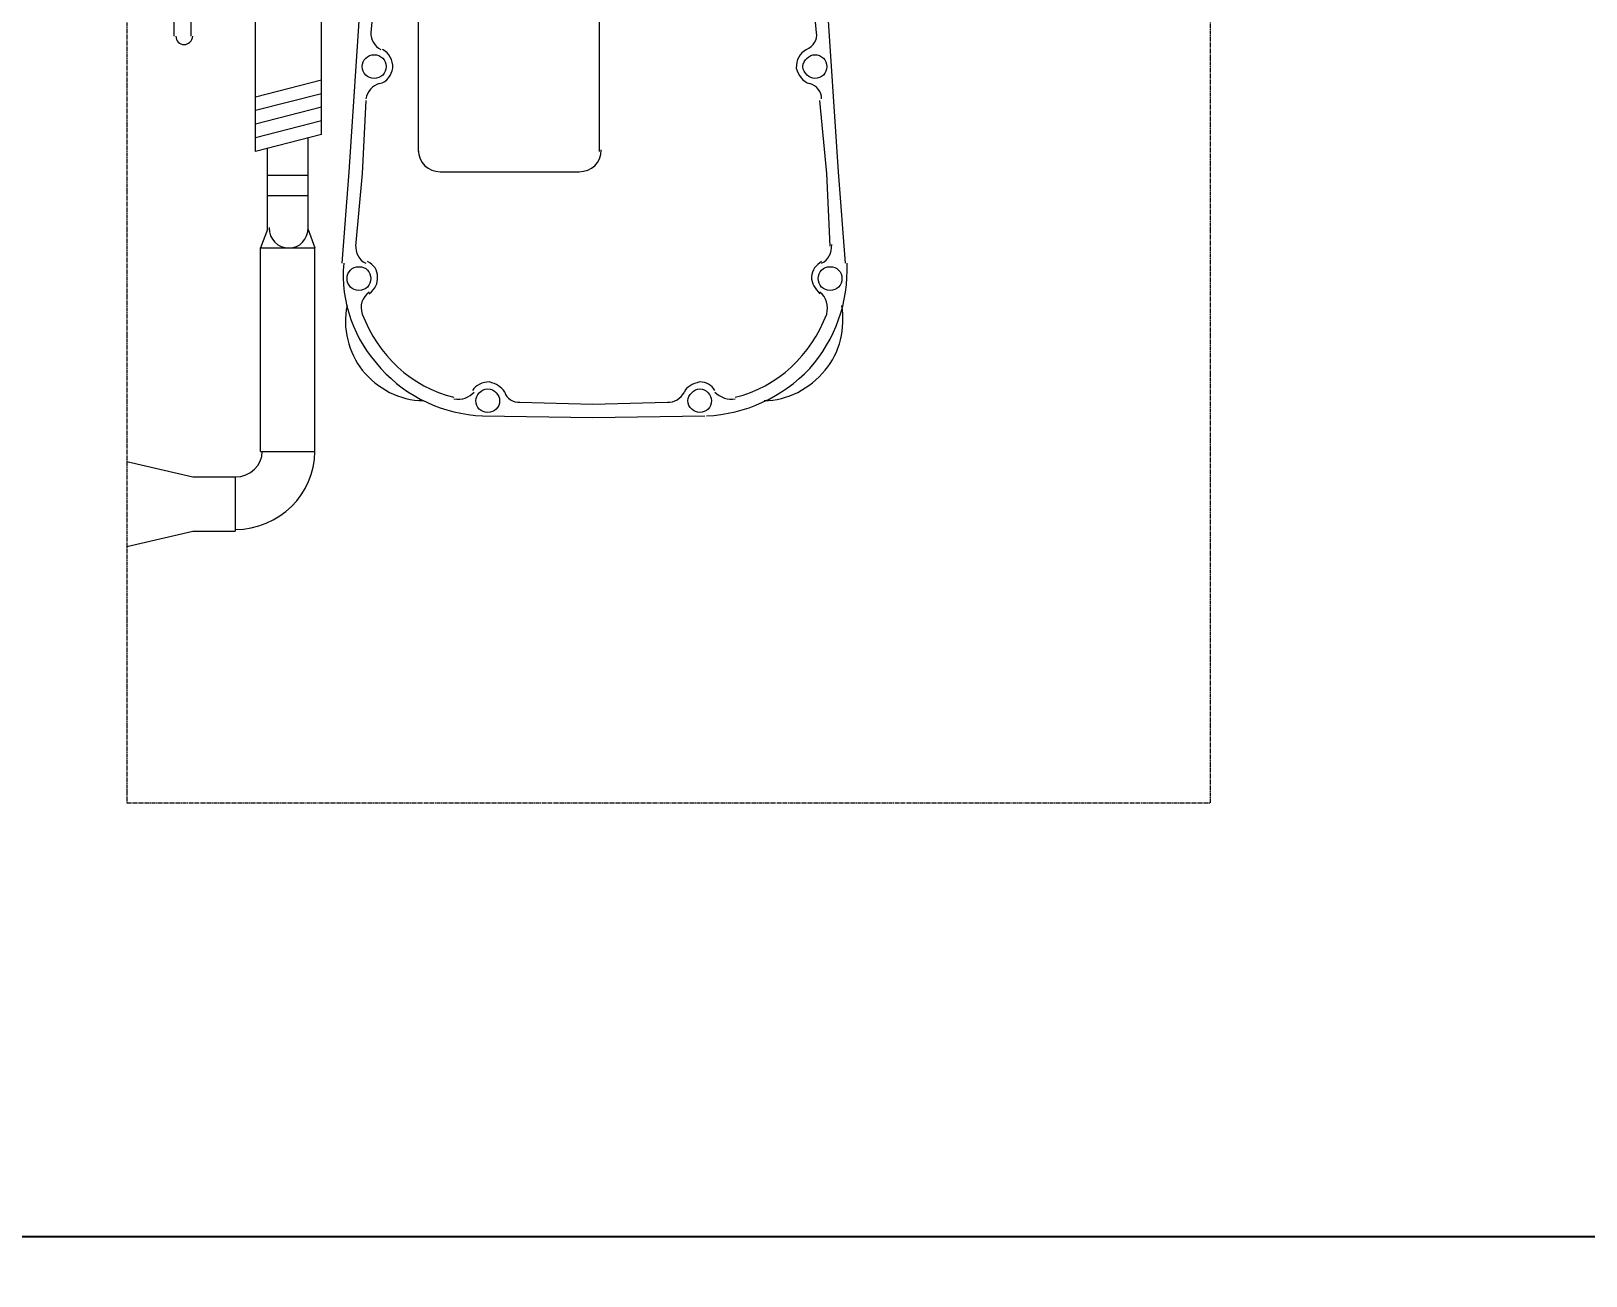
# Model space of a CAD drawing. Header units: millimetres. Extents: x -9013 to 516, y -36629 to 6082.
# Drawn here: x -4301.5 to -3942.8, y 3410.4 to 3697.4 of the extents above; entities that cross this region are included whole.
import ezdxf

# ---------------------------------------------------------------- set-up
doc = ezdxf.new("R2010")
doc.units = ezdxf.units.MM
doc.header["$LTSCALE"] = 0.05
doc.linetypes.add('CENTER', pattern=[50.8, 31.75, -6.35, 6.35, -6.35])
doc.linetypes.add('CENTER2', pattern=[28.575, 19.05, -3.175, 3.175, -3.175])
doc.layers.get('0').update_dxf_attribs({"lineweight": 18})
doc.layers.get('Defpoints').update_dxf_attribs({"color": 140, "lineweight": 18})
doc.layers.add('1', color=7, linetype='Continuous')
doc.layers.add('2CONC', color=4, linetype='Continuous')
doc.layers.add('G-Anno-Std-Cntr', color=1, linetype='CENTER2', lineweight=18)
doc.styles.add('trebuchet_MS', font='trebuc.ttf')
doc.dimstyles.new('MGP', dxfattribs={"dimtxt": 2.5, "dimasz": 2.5, "dimexe": 1.25, "dimexo": 0.625, "dimtad": 1, "dimdec": 0, "dimtxsty": 'trebuchet_MS', "dimcen": 2.5, "dimclrt": 7, "dimadec": 0, "dimazin": 0, "dimtfac": 1, "dimtdec": 0, "dimtmove": 0, "dimatfit": 3, "dimfxl": 1.148294, "dimfxlon": 1, "dimarcsym": 2})

# ---------------------------------------------------------------- blocks, each defined once
blk = doc.blocks.new('*D165')
at = {"color": 0, "lineweight": -2, "transparency": 16777216}
for p, q in [((-4429.46, 3337.16), (-4429.46, 3209.33)), ((-4279.46, 3337.16), (-4279.46, 3209.33)), ((-4404.46, 3222.33), (-4304.46, 3222.33))]:
    blk.add_line(p, q, dxfattribs=at)
at = {"color": 0, "transparency": 16777216}
for points in [[(-4404.46, 3226.5), (-4404.46, 3218.16), (-4429.46, 3222.33)], [(-4304.46, 3226.5), (-4304.46, 3218.16), (-4279.46, 3222.33)]]:
    blk.add_solid(points, dxfattribs=at)
at = {"layer": 'Defpoints', "color": 0, "transparency": 16777216}
for p in [(-4279.46, 3556.16), (-4429.46, 3545.13), (-4279.46, 3222.33)]:
    blk.add_point(p, dxfattribs=at)
at = {"color": 7, "transparency": 16777216, "insert": (-4354.46, 3241.05), "char_height": 25, "attachment_point": 5, "style": 'trebuchet_MS'}
blk.add_mtext('150', dxfattribs=at)
blk = doc.blocks.new('*D166')
at = {"color": 0, "lineweight": -2, "transparency": 16777216}
for p, q in [((-4279.46, 3337.16), (-4279.46, 3209.33)), ((-4029.46, 3337.16), (-4029.46, 3209.33)), ((-4254.46, 3222.33), (-4054.46, 3222.33))]:
    blk.add_line(p, q, dxfattribs=at)
at = {"color": 0, "transparency": 16777216}
for points in [[(-4254.46, 3226.5), (-4254.46, 3218.16), (-4279.46, 3222.33)], [(-4054.46, 3226.5), (-4054.46, 3218.16), (-4029.46, 3222.33)]]:
    blk.add_solid(points, dxfattribs=at)
at = {"layer": 'Defpoints', "color": 0, "transparency": 16777216}
for p in [(-4279.46, 3519.46), (-4029.46, 3519.46), (-4029.46, 3222.33)]:
    blk.add_point(p, dxfattribs=at)
at = {"color": 7, "transparency": 16777216, "insert": (-4154.46, 3241.05), "char_height": 25, "attachment_point": 5, "style": 'trebuchet_MS'}
blk.add_mtext('250', dxfattribs=at)
blk = doc.blocks.new('*D167')
at = {"color": 0, "lineweight": -2, "transparency": 16777216}
for p, q in [((-4029.46, 3337.16), (-4029.46, 3209.33)), ((-3929.83, 3337.16), (-3929.83, 3209.33)), ((-4004.46, 3222.33), (-3954.83, 3222.33))]:
    blk.add_line(p, q, dxfattribs=at)
at = {"color": 0, "transparency": 16777216}
for points in [[(-4004.46, 3226.5), (-4004.46, 3218.16), (-4029.46, 3222.33)], [(-3954.83, 3226.5), (-3954.83, 3218.16), (-3929.83, 3222.33)]]:
    blk.add_solid(points, dxfattribs=at)
at = {"layer": 'Defpoints', "color": 0, "transparency": 16777216}
for p in [(-4029.46, 3531.55), (-3929.83, 3531.55), (-3929.83, 3222.33)]:
    blk.add_point(p, dxfattribs=at)
at = {"color": 7, "transparency": 16777216, "insert": (-3979.64, 3241.05), "char_height": 25, "attachment_point": 5, "style": 'trebuchet_MS'}
blk.add_mtext('100', dxfattribs=at)
blk = doc.blocks.new('*D168')
at = {"color": 0, "lineweight": -2, "transparency": 16777216}
for p, q in [((-4729.46, 3203.83), (-4729.46, 3076)), ((-3814.83, 3203.83), (-3814.83, 3076)), ((-4704.46, 3089), (-3839.83, 3089))]:
    blk.add_line(p, q, dxfattribs=at)
at = {"color": 0, "transparency": 16777216}
for points in [[(-4704.46, 3093.17), (-4704.46, 3084.84), (-4729.46, 3089)], [(-3839.83, 3093.17), (-3839.83, 3084.84), (-3814.83, 3089)]]:
    blk.add_solid(points, dxfattribs=at)
at = {"layer": 'Defpoints', "color": 0, "transparency": 16777216}
for p in [(-4729.46, 3474.03), (-3814.83, 3445.08), (-3814.83, 3089)]:
    blk.add_point(p, dxfattribs=at)
at = {"color": 7, "transparency": 16777216, "insert": (-4272.14, 3107.76), "char_height": 25, "attachment_point": 5, "style": 'trebuchet_MS'}
blk.add_mtext('915', dxfattribs=at)
blk = doc.blocks.new('*D180')
at = {"color": 0, "lineweight": -2, "transparency": 16777216}
for p, q in [((-3625.48, 5169.46), (-3497.65, 5169.46)), ((-3510.65, 5144.46), (-3510.65, 3444.46)), ((-3625.48, 3419.46), (-3497.65, 3419.46))]:
    blk.add_line(p, q, dxfattribs=at)
at = {"color": 0, "transparency": 16777216}
for points in [[(-3514.82, 5144.46), (-3506.48, 5144.46), (-3510.65, 5169.46)], [(-3514.82, 3444.46), (-3506.48, 3444.46), (-3510.65, 3419.46)]]:
    blk.add_solid(points, dxfattribs=at)
at = {"layer": 'Defpoints', "color": 0, "transparency": 16777216}
for p in [(-4174, 5169.46), (-3878.33, 3419.46), (-3510.65, 3419.46)]:
    blk.add_point(p, dxfattribs=at)
at = {"color": 7, "transparency": 16777216, "insert": (-3529.37, 4294.46), "char_height": 25, "attachment_point": 5, "rotation": 90, "style": 'trebuchet_MS'}
blk.add_mtext('1750', dxfattribs=at)
blk = doc.blocks.new('gas meter 1')
at = {"layer": '1', "color": 0, "lineweight": 5}
for points in [[(-6469.25, 2923.79), (-6469.25, 2953.12)], [(-6465.34, 2923.79), (-6465.34, 2953.12)], [(-6426.24, 2933.18), (-6428.98, 2892.51), (-6430.54, 2871.4)], [(-6423.11, 2933.18), (-6423.89, 2924.57)], [(-6321.06, 2924.57), (-6321.84, 2933.18)], [(-6315.97, 2892.51), (-6318.71, 2933.18)], [(-6450.48, 2897.2), (-6450.48, 2928.87)], [(-6435.23, 2901.11), (-6435.23, 2928.87)], [(-6412.95, 2930.44), (-6412.95, 2897.2)], [(-6371.11, 2897.2), (-6371.11, 2930.44)], [(-6435.23, 2913.63), (-6450.48, 2909.72)], [(-6435.23, 2910.5), (-6450.48, 2906.59)], [(-6435.23, 2907.37), (-6450.48, 2903.46)], [(-6425.07, 2908.93), (-6425.85, 2892.12), (-6427.41, 2875.31)], [(-6317.93, 2875.31), (-6318.71, 2892.12), (-6320.28, 2908.93)], [(-6435.23, 2904.24), (-6450.48, 2900.33)], [(-6435.23, 2901.11), (-6450.48, 2897.2)], [(-6438.36, 2879.22), (-6438.36, 2900.33)], [(-6447.75, 2879.22), (-6447.75, 2897.98)], [(-6447.75, 2891.73), (-6438.36, 2891.73)], [(-6407.86, 2892.51), (-6375.8, 2892.51)], [(-6314.41, 2871.4), (-6315.97, 2892.51)], [(-6447.75, 2887.04), (-6438.36, 2887.04)], [(-6389.48, 2839.33), (-6372.67, 2838.94)], [(-6372.67, 2838.94), (-6355.47, 2839.33)], [(-6398.09, 2836.21), (-6372.67, 2835.81), (-6346.86, 2836.21)], [(-6449.31, 2827.99), (-6436.8, 2827.99)], [(-6455.17, 2822.13), (-6455.17, 2809.62)]]:
    blk.add_lwpolyline(points, dxfattribs=at)
at = {"layer": '1', "color": 42, "lineweight": 9}
for points in [[(-6447.75, 2879.22), (-6449.31, 2874.92)], [(-6438.36, 2879.22), (-6436.8, 2874.92)], [(-6449.31, 2827.99), (-6449.31, 2874.92), (-6436.8, 2874.92)], [(-6436.8, 2827.99), (-6436.8, 2874.92)], [(-6480.2, 2825.65), (-6464.95, 2822.13)], [(-6464.95, 2822.13), (-6455.17, 2822.13)], [(-6480.2, 2806.1), (-6464.95, 2809.62)], [(-6464.95, 2809.62), (-6455.17, 2809.62)]]:
    blk.add_lwpolyline(points, dxfattribs=at)
at = {"layer": '1', "color": 0, "lineweight": 5}
for points, knots in [([(-6468.86, 2923.79), (-6468.86, 2922.62), (-6468.08, 2921.84), (-6466.9, 2921.84), (-6466.12, 2921.84), (-6464.95, 2922.62), (-6464.95, 2923.79)], [0, 0, 0, 0, 1, 1, 1, 2, 2, 2, 2]), ([(-6421.94, 2912.84), (-6419.98, 2913.23), (-6419.2, 2914.8), (-6418.81, 2916.36), (-6418.81, 2918.32), (-6419.59, 2919.88), (-6421.16, 2920.66)], [0, 0, 0, 0, 1, 1, 1, 2, 2, 2, 2]), ([(-6323.4, 2920.66), (-6324.97, 2919.88), (-6325.75, 2918.32), (-6325.75, 2916.36), (-6325.36, 2914.8), (-6324.19, 2913.23), (-6322.62, 2912.84)], [0, 0, 0, 0, 1, 1, 1, 2, 2, 2, 2]), ([(-6423.11, 2919.49), (-6424.68, 2919.49), (-6425.85, 2918.32), (-6425.85, 2916.75), (-6425.85, 2915.19), (-6424.68, 2914.02), (-6423.11, 2914.02), (-6421.55, 2914.02), (-6420.37, 2915.19), (-6420.37, 2916.75), (-6420.37, 2918.32), (-6421.55, 2919.49), (-6423.11, 2919.49)], [0, 0, 0, 0, 1, 1, 1, 2, 2, 2, 3, 3, 3, 4, 4, 4, 4]), ([(-6321.45, 2919.49), (-6322.62, 2919.49), (-6324.19, 2918.32), (-6324.19, 2916.75), (-6324.19, 2915.19), (-6322.62, 2914.02), (-6321.45, 2914.02), (-6319.88, 2914.02), (-6318.71, 2915.19), (-6318.71, 2916.75), (-6318.71, 2918.32), (-6319.88, 2919.49), (-6321.45, 2919.49)], [0, 0, 0, 0, 1, 1, 1, 2, 2, 2, 3, 3, 3, 4, 4, 4, 4]), ([(-6447.35, 2879.61), (-6447.35, 2876.87), (-6445.4, 2874.92), (-6442.66, 2874.92), (-6440.32, 2874.92), (-6438.36, 2876.87), (-6438.36, 2879.61)], [0, 0, 0, 0, 1, 1, 1, 2, 2, 2, 2]), ([(-6430.15, 2871.4), (-6430.93, 2862.4), (-6427.8, 2853.8), (-6421.55, 2847.15), (-6415.68, 2840.51), (-6407.08, 2836.6), (-6398.09, 2836.21)], [0, 0, 0, 0, 1, 1, 1, 2, 2, 2, 2]), ([(-6426.63, 2870.61), (-6428.19, 2870.61), (-6429.37, 2869.44), (-6429.37, 2867.88), (-6429.37, 2866.31), (-6428.19, 2865.14), (-6426.63, 2865.14), (-6425.07, 2865.14), (-6423.89, 2866.31), (-6423.89, 2867.88), (-6423.89, 2869.44), (-6425.07, 2870.61), (-6426.63, 2870.61)], [0, 0, 0, 0, 1, 1, 1, 2, 2, 2, 3, 3, 3, 4, 4, 4, 4]), ([(-6424.28, 2864.36), (-6422.72, 2865.53), (-6422.33, 2866.7), (-6422.33, 2868.27), (-6422.33, 2869.83), (-6423.11, 2871.01), (-6424.68, 2871.79)], [0, 0, 0, 0, 1, 1, 1, 2, 2, 2, 2]), ([(-6346.47, 2836.21), (-6337.48, 2836.6), (-6328.88, 2840.51), (-6322.62, 2847.15), (-6316.76, 2853.8), (-6313.63, 2862.4), (-6314.02, 2871.4)], [0, 0, 0, 0, 1, 1, 1, 2, 2, 2, 2]), ([(-6319.88, 2871.79), (-6321.06, 2871.01), (-6322.23, 2869.83), (-6322.23, 2868.27), (-6322.23, 2866.7), (-6321.45, 2865.53), (-6320.28, 2864.36)], [0, 0, 0, 0, 1, 1, 1, 2, 2, 2, 2]), ([(-6317.93, 2870.61), (-6319.49, 2870.61), (-6320.67, 2869.44), (-6320.67, 2867.88), (-6320.67, 2866.31), (-6319.49, 2865.14), (-6317.93, 2865.14), (-6316.37, 2865.14), (-6315.19, 2866.31), (-6315.19, 2867.88), (-6315.19, 2869.44), (-6316.37, 2870.61), (-6317.93, 2870.61)], [0, 0, 0, 0, 1, 1, 1, 2, 2, 2, 3, 3, 3, 4, 4, 4, 4]), ([(-6429.37, 2861.62), (-6430.54, 2856.54), (-6428.98, 2850.67), (-6425.85, 2846.76), (-6422.33, 2842.46), (-6417.25, 2839.72), (-6411.77, 2839.72)], [0, 0, 0, 0, 1, 1, 1, 2, 2, 2, 2]), ([(-6333.18, 2839.72), (-6327.71, 2839.72), (-6322.62, 2842.46), (-6319.1, 2846.76), (-6315.58, 2850.67), (-6314.41, 2856.54), (-6315.19, 2861.62)], [0, 0, 0, 0, 1, 1, 1, 2, 2, 2, 2]), ([(-6393, 2841.68), (-6393.79, 2842.85), (-6394.96, 2843.63), (-6396.52, 2844.03), (-6398.09, 2844.03), (-6399.65, 2843.24), (-6400.43, 2842.07)], [0, 0, 0, 0, 1, 1, 1, 2, 2, 2, 2]), ([(-6396.91, 2842.46), (-6398.48, 2842.46), (-6399.65, 2840.9), (-6399.65, 2839.72), (-6399.65, 2838.16), (-6398.48, 2836.99), (-6396.91, 2836.99), (-6395.35, 2836.99), (-6394.18, 2838.16), (-6394.18, 2839.72), (-6394.18, 2840.9), (-6395.35, 2842.46), (-6396.91, 2842.46)], [0, 0, 0, 0, 1, 1, 1, 2, 2, 2, 3, 3, 3, 4, 4, 4, 4]), ([(-6344.52, 2842.07), (-6345.3, 2843.24), (-6346.47, 2844.03), (-6348.04, 2844.03), (-6349.6, 2843.63), (-6351.17, 2842.85), (-6351.56, 2841.68)], [0, 0, 0, 0, 1, 1, 1, 2, 2, 2, 2]), ([(-6348.04, 2842.46), (-6349.21, 2842.46), (-6350.77, 2840.9), (-6350.77, 2839.72), (-6350.77, 2838.16), (-6349.21, 2836.99), (-6348.04, 2836.99), (-6346.47, 2836.99), (-6345.3, 2838.16), (-6345.3, 2839.72), (-6345.3, 2840.9), (-6346.47, 2842.46), (-6348.04, 2842.46)], [0, 0, 0, 0, 1, 1, 1, 2, 2, 2, 3, 3, 3, 4, 4, 4, 4])]:
    blk.add_open_spline(points, degree=3, knots=knots, dxfattribs=at)
for points in [[(-6423.89, 2924.57), (-6423.89, 2923.01), (-6423.11, 2921.45), (-6421.55, 2920.66)], [(-6323.4, 2920.66), (-6321.84, 2921.45), (-6320.67, 2923.01), (-6321.06, 2924.57)], [(-6421.94, 2912.84), (-6423.5, 2912.45), (-6424.68, 2910.89), (-6425.07, 2909.32)], [(-6319.88, 2909.32), (-6319.88, 2910.89), (-6321.06, 2912.45), (-6322.62, 2912.84)], [(-6412.95, 2897.59), (-6412.95, 2894.47), (-6410.6, 2892.51), (-6407.86, 2892.51)], [(-6375.8, 2892.51), (-6373.06, 2892.51), (-6370.72, 2894.47), (-6370.72, 2897.59)], [(-6427.41, 2875.7), (-6427.41, 2873.74), (-6426.63, 2872.18), (-6425.07, 2871.4)], [(-6319.88, 2871.4), (-6318.32, 2872.18), (-6317.54, 2873.74), (-6317.54, 2875.7)], [(-6424.28, 2864.75), (-6425.85, 2863.58), (-6426.63, 2861.62), (-6425.85, 2859.67)], [(-6318.71, 2859.67), (-6318.32, 2861.62), (-6318.71, 2863.58), (-6320.28, 2864.75)], [(-6425.85, 2859.67), (-6422.33, 2850.28), (-6414.51, 2842.85), (-6404.73, 2840.51)], [(-6339.83, 2840.51), (-6330.05, 2842.85), (-6322.23, 2850.28), (-6318.71, 2859.67)], [(-6404.73, 2840.12), (-6402.78, 2839.72), (-6401.21, 2840.51), (-6400.04, 2841.68)], [(-6393, 2841.68), (-6392.61, 2840.12), (-6391.05, 2839.33), (-6389.48, 2839.33)], [(-6355.47, 2839.33), (-6353.9, 2839.33), (-6352.34, 2840.12), (-6351.56, 2841.68)], [(-6344.52, 2841.68), (-6343.35, 2840.51), (-6341.39, 2839.72), (-6339.83, 2840.12)]]:
    blk.add_open_spline(points, degree=3, dxfattribs=at)
at = {"layer": '1', "color": 42, "lineweight": 9}
for points in [[(-6455.17, 2822.13), (-6451.66, 2822.13), (-6448.92, 2824.87), (-6448.92, 2827.99)], [(-6455.17, 2810.01), (-6445.01, 2810.01), (-6436.8, 2818.22), (-6436.8, 2827.99)]]:
    blk.add_open_spline(points, degree=3, dxfattribs=at)
at = {"layer": 'G-Anno-Std-Cntr'}
blk.add_lwpolyline([(-6480.2, 2746.98), (-6230.2, 2746.98), (-6230.2, 3196.98), (-6480.2, 3196.98)], close=True, dxfattribs=at)

msp = doc.modelspace()

# ---------------------------------------------------------------- linework, layer by layer
at = {"layer": '2CONC', "lineweight": -3}
msp.add_line((-4729.46, 3419.46), (-3634.16, 3419.46), dxfattribs=at)
at = {"layer": 'G-Anno-Std-Cntr'}
msp.add_lwpolyline([(-4279.46, 3519.46), (-4029.46, 3519.46), (-4029.46, 3969.46), (-4279.46, 3969.46)], close=True, dxfattribs=at)

# ---------------------------------------------------------------- block references
at = {"layer": 'G-Anno-Std-Cntr', "color": 7, "linetype": 'CENTER'}
msp.add_blockref('gas meter 1', (2200.74, 772.49), dxfattribs=at)

# ---------------------------------------------------------------- dimensions: what is measured, and where the dimension line sits
dim = msp.add_linear_dim(base=(-3510.65, 3419.46), p1=(-4174, 5169.46), p2=(-3878.33, 3419.46), angle=90, dimstyle='MGP', override={"dimscale": 100, "dimtxt": 0.25, "dimasz": 0.25, "dimexe": 0.13, "dimexo": 0.06, "dimgap": 0.06, "dimarcsym": 1})
dim.commit()
dim.dimension.update_dxf_attribs({"geometry": '*D180', "text_midpoint": (-3529.37, 4294.46)})
for base, p1, p2, picture, middle in [((-4279.46, 3222.33), (-4429.46, 3545.13), (-4279.46, 3556.16), '*D165', (-4354.46, 3241.05)), ((-3929.83, 3222.33), (-4029.46, 3531.55), (-3929.83, 3531.55), '*D167', (-3979.64, 3241.05)), ((-4029.46, 3222.33), (-4279.46, 3519.46), (-4029.46, 3519.46), '*D166', (-4154.46, 3241.05)), ((-3814.83, 3089), (-4729.46, 3474.03), (-3814.83, 3445.08), '*D168', (-4272.14, 3107.76))]:
    dim = msp.add_linear_dim(base=base, p1=p1, p2=p2, dimstyle='MGP', override={"dimscale": 100, "dimtxt": 0.25, "dimasz": 0.25, "dimexe": 0.13, "dimexo": 0.06, "dimgap": 0.06, "dimarcsym": 1})
    dim.commit()
    dim.dimension.update_dxf_attribs({"geometry": picture, "text_midpoint": middle})

doc.saveas('drawing.dxf')
